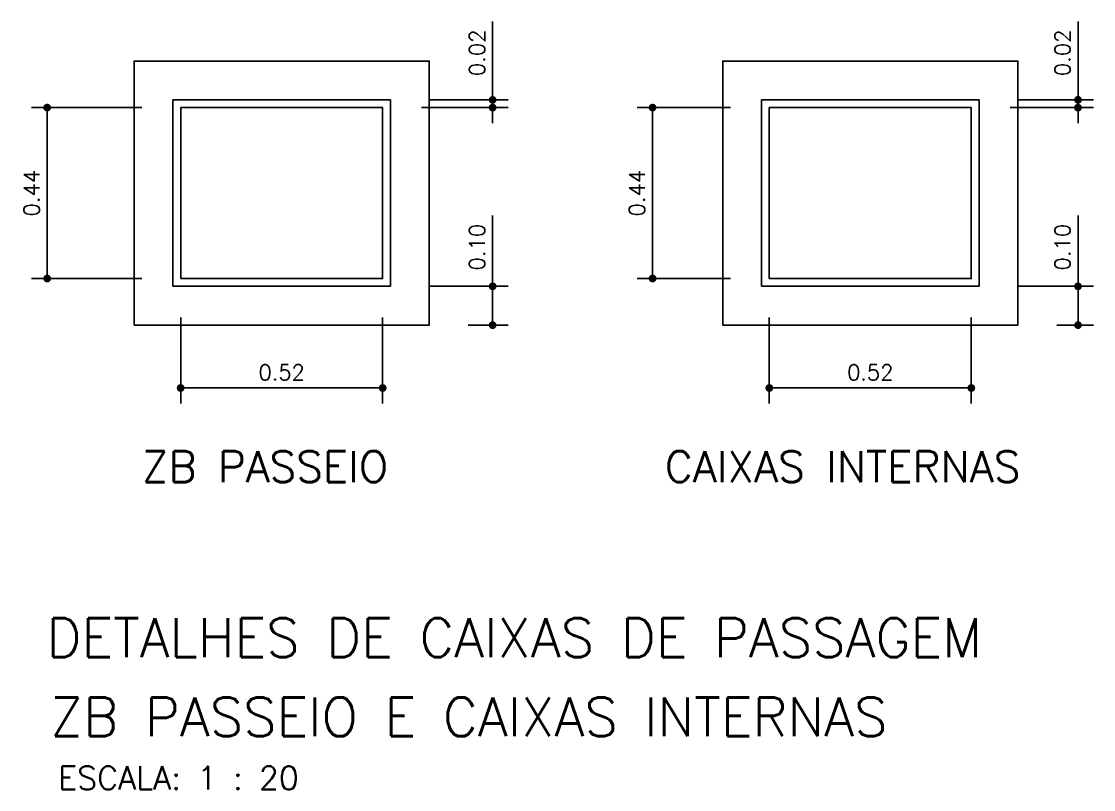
# Model space of a CAD drawing. Extents: x 0.8 to 8.8, y -11.2 to -0.2.
# Drawn here: x 0.96 to 7.86, y -11.15 to -6.21 of the extents above; entities that cross this region are included whole.
import ezdxf

# ---------------------------------------------------------------- set-up
doc = ezdxf.new("R2010")
doc.units = 0
doc.header["$LTSCALE"] = 0.5
doc.header["$MEASUREMENT"] = 0
doc.layers.get('0').update_dxf_attribs({"linetype": 'CONTINUOUS'})
doc.layers.get('DEFPOINTS').update_dxf_attribs({"linetype": 'CONTINUOUS'})
doc.layers.add('DETALHES', color=4, linetype='CONTINUOUS')
doc.styles.add('ROMANS', font='romans')
doc.dimstyles.new('LINEAR', dxfattribs={"dimtxt": 0.1, "dimasz": 0.05, "dimexe": 0.1, "dimexo": 0.25, "dimgap": 0.05, "dimtad": 1, "dimlfac": 0.4, "dimzin": 1, "dimtxsty": 'ROMANS', "dimblk": 'DOT', "dimblk1": 'DOT', "dimblk2": 'DOT', "dimsah": 1, "dimcen": 0, "dimdle": 5, "dimclrd": 1, "dimclre": 1, "dimclrt": 3, "dimazin": 3, "dimtfac": 1, "dimtdec": 4, "dimtmove": 0, "dimatfit": 3, "dimtolj": 1, "dimtzin": 1})

# ---------------------------------------------------------------- blocks, each defined once
blk = doc.blocks.new('_DOT')
at = {"color": 0, "linetype": 'BYBLOCK'}
blk.add_line((-0.5, 0), (-1, 0), dxfattribs=at)
at = {"color": 0, "linetype": 'BYBLOCK', "const_width": 0.5}
blk.add_lwpolyline([(-0.25, 0, 1), (0.25, 0, 1)], format="xyb", close=True, dxfattribs=at)
blk = doc.blocks.new('*D16')
at = {"color": 1, "linetype": 'BYBLOCK'}
for p, q in [((5.7731, -8.1129), (5.7731, -8.6673)), ((7.0731, -8.1129), (7.0731, -8.6673)), ((5.8231, -8.5673), (7.0231, -8.5673))]:
    blk.add_line(p, q, dxfattribs=at)
at = {"layer": 'DEFPOINTS', "color": 0, "linetype": 'BYBLOCK'}
for p in [(5.7731, -7.8629), (7.0731, -7.8629), (7.0731, -8.5673)]:
    blk.add_point(p, dxfattribs=at)
at = {"color": 1, "linetype": 'BYBLOCK', "xscale": 0.05, "yscale": 0.05, "zscale": 0.05, "rotation": 180}
blk.add_blockref('_DOT', (5.7731, -8.5673), dxfattribs=at)
at = {"color": 1, "linetype": 'BYBLOCK', "xscale": 0.05, "yscale": 0.05, "zscale": 0.05}
blk.add_blockref('_DOT', (7.0731, -8.5673), dxfattribs=at)
at = {"color": 3, "linetype": 'BYBLOCK', "insert": (6.4231, -8.4673), "char_height": 0.1, "attachment_point": 5, "style": 'ROMANS'}
blk.add_mtext('\\A1;0.52', dxfattribs=at)
blk = doc.blocks.new('*D21')
at = {"color": 1, "linetype": 'BYBLOCK'}
for p, q in [((1.7344, -6.7629), (1.0252, -6.7629)), ((1.1252, -6.8129), (1.1252, -7.8129)), ((1.7344, -7.8629), (1.0252, -7.8629))]:
    blk.add_line(p, q, dxfattribs=at)
at = {"layer": 'DEFPOINTS', "color": 0, "linetype": 'BYBLOCK'}
for p in [(1.9844, -6.7629), (1.1252, -7.8629), (1.9844, -7.8629)]:
    blk.add_point(p, dxfattribs=at)
at = {"color": 1, "linetype": 'BYBLOCK', "xscale": 0.05, "yscale": 0.05, "zscale": 0.05}
for p, rotation in [((1.1252, -6.7629), 90), ((1.1252, -7.8629), 270)]:
    blk.add_blockref('_DOT', p, dxfattribs=dict(at, rotation=rotation))
at = {"color": 3, "linetype": 'BYBLOCK', "insert": (1.0252, -7.3129), "char_height": 0.1, "attachment_point": 5, "rotation": 90, "style": 'ROMANS'}
blk.add_mtext('\\A1;0.44', dxfattribs=at)
blk = doc.blocks.new('*D15')
at = {"color": 1, "linetype": 'BYBLOCK'}
for p, q in [((5.5231, -6.7629), (4.9215, -6.7629)), ((5.0215, -6.8129), (5.0215, -7.8129)), ((5.5231, -7.8629), (4.9215, -7.8629))]:
    blk.add_line(p, q, dxfattribs=at)
at = {"layer": 'DEFPOINTS', "color": 0, "linetype": 'BYBLOCK'}
for p in [(5.7731, -6.7629), (5.0215, -7.8629), (5.7731, -7.8629)]:
    blk.add_point(p, dxfattribs=at)
at = {"color": 1, "linetype": 'BYBLOCK', "xscale": 0.05, "yscale": 0.05, "zscale": 0.05}
for p, rotation in [((5.0215, -6.7629), 90), ((5.0215, -7.8629), 270)]:
    blk.add_blockref('_DOT', p, dxfattribs=dict(at, rotation=rotation))
at = {"color": 3, "linetype": 'BYBLOCK', "insert": (4.9215, -7.3129), "char_height": 0.1, "attachment_point": 5, "rotation": 90, "style": 'ROMANS'}
blk.add_mtext('\\A1;0.44', dxfattribs=at)
blk = doc.blocks.new('*D20')
at = {"color": 1, "linetype": 'BYBLOCK'}
for p, q in [((1.9844, -8.1129), (1.9844, -8.6673)), ((3.2844, -8.1129), (3.2844, -8.6673)), ((2.0344, -8.5673), (3.2344, -8.5673))]:
    blk.add_line(p, q, dxfattribs=at)
at = {"layer": 'DEFPOINTS', "color": 0, "linetype": 'BYBLOCK'}
for p in [(1.9844, -7.8629), (3.2844, -7.8629), (3.2844, -8.5673)]:
    blk.add_point(p, dxfattribs=at)
at = {"color": 1, "linetype": 'BYBLOCK', "xscale": 0.05, "yscale": 0.05, "zscale": 0.05, "rotation": 180}
blk.add_blockref('_DOT', (1.9844, -8.5673), dxfattribs=at)
at = {"color": 1, "linetype": 'BYBLOCK', "xscale": 0.05, "yscale": 0.05, "zscale": 0.05}
blk.add_blockref('_DOT', (3.2844, -8.5673), dxfattribs=at)
at = {"color": 3, "linetype": 'BYBLOCK', "insert": (2.6344, -8.4673), "char_height": 0.1, "attachment_point": 5, "style": 'ROMANS'}
blk.add_mtext('\\A1;0.52', dxfattribs=at)
blk = doc.blocks.new('*D18')
at = {"color": 1, "linetype": 'BYBLOCK'}
for p, q in [((3.9922, -7.9129), (3.9922, -7.4581)), ((3.5844, -7.9129), (4.0922, -7.9129)), ((3.9922, -8.1129), (3.9922, -7.9629)), ((3.8344, -8.1629), (4.0922, -8.1629))]:
    blk.add_line(p, q, dxfattribs=at)
at = {"layer": 'DEFPOINTS', "color": 0, "linetype": 'BYBLOCK'}
for p in [(3.3344, -7.9129), (3.9922, -7.9129), (3.5844, -8.1629)]:
    blk.add_point(p, dxfattribs=at)
at = {"color": 1, "linetype": 'BYBLOCK', "xscale": 0.05, "yscale": 0.05, "zscale": 0.05}
for p, rotation in [((3.9922, -7.9129), 90), ((3.9922, -8.1629), 270)]:
    blk.add_blockref('_DOT', p, dxfattribs=dict(at, rotation=rotation))
at = {"color": 3, "linetype": 'BYBLOCK', "insert": (3.8922, -7.6605), "char_height": 0.1, "attachment_point": 5, "rotation": 90, "style": 'ROMANS'}
blk.add_mtext('\\A1;0.10', dxfattribs=at)
blk = doc.blocks.new('*D19')
at = {"color": 1, "linetype": 'BYBLOCK'}
for p, q in [((3.9922, -6.6629), (3.9922, -6.2081)), ((3.5844, -6.7129), (4.0922, -6.7129)), ((3.9922, -6.7629), (3.9922, -6.7129)), ((3.5344, -6.7629), (4.0922, -6.7629)), ((3.9922, -6.8129), (3.9922, -6.8629))]:
    blk.add_line(p, q, dxfattribs=at)
at = {"layer": 'DEFPOINTS', "color": 0, "linetype": 'BYBLOCK'}
for p in [(3.3344, -6.7129), (3.9922, -6.7129), (3.2844, -6.7629)]:
    blk.add_point(p, dxfattribs=at)
at = {"color": 1, "linetype": 'BYBLOCK', "xscale": 0.05, "yscale": 0.05, "zscale": 0.05}
for p, rotation in [((3.9922, -6.7129), 270), ((3.9922, -6.7629), 90)]:
    blk.add_blockref('_DOT', p, dxfattribs=dict(at, rotation=rotation))
at = {"color": 3, "linetype": 'BYBLOCK', "insert": (3.8922, -6.4105), "char_height": 0.1, "attachment_point": 5, "rotation": 90, "style": 'ROMANS'}
blk.add_mtext('\\A1;0.02', dxfattribs=at)
blk = doc.blocks.new('*D17')
at = {"color": 1, "linetype": 'BYBLOCK'}
for p, q in [((7.7599, -7.9129), (7.7599, -7.4581)), ((7.3731, -7.9129), (7.8599, -7.9129)), ((7.7599, -8.1129), (7.7599, -7.9629)), ((7.6231, -8.1629), (7.8599, -8.1629))]:
    blk.add_line(p, q, dxfattribs=at)
at = {"layer": 'DEFPOINTS', "color": 0, "linetype": 'BYBLOCK'}
for p in [(7.1231, -7.9129), (7.7599, -7.9129), (7.3731, -8.1629)]:
    blk.add_point(p, dxfattribs=at)
at = {"color": 1, "linetype": 'BYBLOCK', "xscale": 0.05, "yscale": 0.05, "zscale": 0.05}
for p, rotation in [((7.7599, -7.9129), 90), ((7.7599, -8.1629), 270)]:
    blk.add_blockref('_DOT', p, dxfattribs=dict(at, rotation=rotation))
at = {"color": 3, "linetype": 'BYBLOCK', "insert": (7.6599, -7.6605), "char_height": 0.1, "attachment_point": 5, "rotation": 90, "style": 'ROMANS'}
blk.add_mtext('\\A1;0.10', dxfattribs=at)
blk = doc.blocks.new('*D14')
at = {"color": 1, "linetype": 'BYBLOCK'}
for p, q in [((7.7599, -6.6629), (7.7599, -6.2081)), ((7.3731, -6.7129), (7.8599, -6.7129)), ((7.7599, -6.7629), (7.7599, -6.7129)), ((7.3231, -6.7629), (7.8599, -6.7629)), ((7.7599, -6.8129), (7.7599, -6.8629))]:
    blk.add_line(p, q, dxfattribs=at)
at = {"layer": 'DEFPOINTS', "color": 0, "linetype": 'BYBLOCK'}
for p in [(7.1231, -6.7129), (7.7599, -6.7129), (7.0731, -6.7629)]:
    blk.add_point(p, dxfattribs=at)
at = {"color": 1, "linetype": 'BYBLOCK', "xscale": 0.05, "yscale": 0.05, "zscale": 0.05}
for p, rotation in [((7.7599, -6.7129), 270), ((7.7599, -6.7629), 90)]:
    blk.add_blockref('_DOT', p, dxfattribs=dict(at, rotation=rotation))
at = {"color": 3, "linetype": 'BYBLOCK', "insert": (7.6599, -6.4105), "char_height": 0.1, "attachment_point": 5, "rotation": 90, "style": 'ROMANS'}
blk.add_mtext('\\A1;0.02', dxfattribs=at)

msp = doc.modelspace()

# ---------------------------------------------------------------- linework, layer by layer
at = {"layer": 'DETALHES', "color": 4}
for points in [[(1.6844, -8.1629), (1.6844, -6.4629), (3.5844, -6.4629), (3.5844, -8.1629)], [(5.4731, -8.1629), (5.4731, -6.4629), (7.3731, -6.4629), (7.3731, -8.1629)], [(1.9344, -7.9129), (1.9344, -6.7129), (3.3344, -6.7129), (3.3344, -7.9129)], [(5.7231, -7.9129), (5.7231, -6.7129), (7.1231, -6.7129), (7.1231, -7.9129)]]:
    msp.add_lwpolyline(points, close=True, dxfattribs=at)
at = {"layer": 'DETALHES', "color": 1}
for points in [[(1.9844, -7.8629), (1.9844, -6.7629), (3.2844, -6.7629), (3.2844, -7.8629)], [(5.7731, -7.8629), (5.7731, -6.7629), (7.0731, -6.7629), (7.0731, -7.8629)]]:
    msp.add_lwpolyline(points, close=True, dxfattribs=at)

# ---------------------------------------------------------------- texts
at = {"layer": 'DETALHES', "color": 4, "style": 'ROMANS'}
for s, height, p in [('ZB PASSEIO', 0.2, (1.7343, -9.1733)), ('CAIXAS INTERNAS', 0.2, (5.101, -9.1733)), ('ESCALA: 1 : 20', 0.15, (1.1961, -11.1523))]:
    msp.add_text(s, height=height, dxfattribs=at).set_placement(p)
at = {"layer": 'DETALHES', "color": 6, "style": 'ROMANS'}
for s, p in [('DETALHES DE CAIXAS DE PASSAGEM', (1.1206, -10.2992)), ('ZB PASSEIO E CAIXAS INTERNAS', (1.1435, -10.8096))]:
    msp.add_text(s, height=0.25, dxfattribs=at).set_placement(p)

# ---------------------------------------------------------------- dimensions: what is measured, and where the dimension line sits
at = {"layer": 'DETALHES'}
for base, p1, p2, text, picture, middle in [((3.9922, -6.7129), (3.2844, -6.7629), (3.3344, -6.7129), '0.02', '*D19', (3.8922, -6.4105)), ((7.7599, -6.7129), (7.0731, -6.7629), (7.1231, -6.7129), '0.02', '*D14', (7.6599, -6.4105)), ((1.1252, -7.8629), (1.9844, -6.7629), (1.9844, -7.8629), '0.44', '*D21', (1.0252, -7.3129)), ((5.0215, -7.8629), (5.7731, -6.7629), (5.7731, -7.8629), '0.44', '*D15', (4.9215, -7.3129)), ((3.9922, -7.9129), (3.5844, -8.1629), (3.3344, -7.9129), '0.10', '*D18', (3.8922, -7.6605)), ((7.7599, -7.9129), (7.3731, -8.1629), (7.1231, -7.9129), '0.10', '*D17', (7.6599, -7.6605))]:
    dim = msp.add_linear_dim(base=base, p1=p1, p2=p2, angle=90, text=text, dimstyle='LINEAR', dxfattribs=at)
    dim.commit()
    dim.dimension.update_dxf_attribs({"geometry": picture, "text_midpoint": middle})
for base, p1, p2, picture, middle in [((3.2844, -8.5673), (1.9844, -7.8629), (3.2844, -7.8629), '*D20', (2.6344, -8.4673)), ((7.0731, -8.5673), (5.7731, -7.8629), (7.0731, -7.8629), '*D16', (6.4231, -8.4673))]:
    dim = msp.add_linear_dim(base=base, p1=p1, p2=p2, text='0.52', dimstyle='LINEAR', dxfattribs=at)
    dim.commit()
    dim.dimension.update_dxf_attribs({"geometry": picture, "text_midpoint": middle})

doc.saveas('drawing.dxf')
